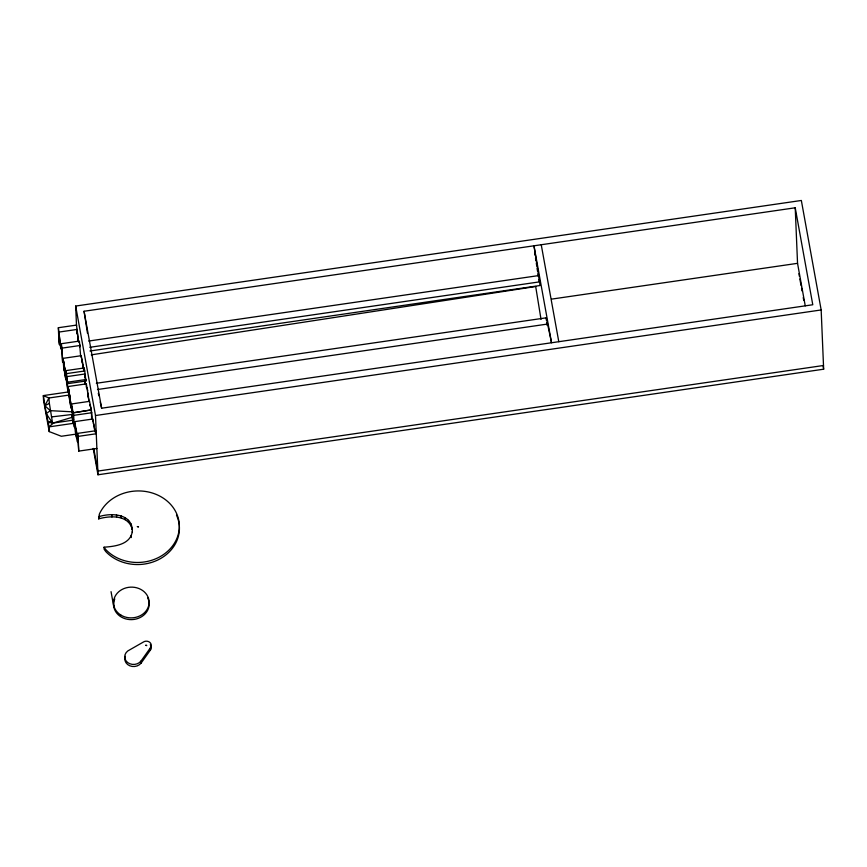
<?xml version="1.0" encoding="UTF-8"?>
<svg xmlns="http://www.w3.org/2000/svg" width="867" height="867" viewBox="0 0 867 867"><rect width="100%" height="100%" fill="white"/><g stroke="black" fill="none" stroke-linecap="round" stroke-linejoin="round"><path stroke-width="1.3" d="M91.349 409.896L73.196 412.811L91.349 409.896L92.151 419.411M86.234 384.785L86.353 383.875L68.211 386.509L68.71 394.908L71.04 408.173L68.677 391.678L70.921 404.055L89.063 401.41L86.353 383.875M89.344 401.855L89.485 401.02L91.338 410.178M93.192 422.728L93.929 425.036M98.589 516.786C110.315 512.776 131.329 513.264 132.293 529.618C128.89 514.695 110.152 515.54 98.675 518.878L99.315 514.218A41.41 35.753 -2.4 0 1 159.333 495.859A41.41 35.753 -2.4 0 1 169.119 549.895A41.41 35.753 -2.4 0 1 105.698 549.494L104.062 547.196C114.65 546.427 130.321 544.693 132.315 531.547M98.675 518.878L99.402 516.309M74.595 421.665L75.299 431.766L77.315 441.78L76.589 431.571L74.595 421.665L92.736 419.021L94.969 430.747M92.736 419.021L92.65 421.091M80.609 355.719L79.385 341.078L61.243 343.722L60.527 345.825L58.349 327.726L76.491 325.092L78.55 341.934M83.839 370.978L81.249 355.698L63.118 358.342L63.616 366.741L65.935 379.995L64.559 371.835M81.249 355.698L81.162 357.692M76.036 434.118L61.329 436.264L49.213 431.593L49.018 426.878L44.867 405.767L48.899 397.996L68.341 395.168M141.028 661.012L150.327 647.942A4.974 4.292 -2.4 0 0 149.742 642.306A4.974 4.292 -2.4 0 0 143.196 642.144L127.817 650.933A8.941 7.727 -2.4 0 0 127.687 662.551A8.941 7.727 -2.4 0 0 141.028 661.012L141.115 663.092A8.941 7.727 -2.4 0 1 129.703 665.758A8.941 7.727 -2.4 0 1 125.292 656.352M141.115 663.092L150.414 650.033A4.974 4.292 -2.4 0 0 150.273 644.81M72.871 420.192L53.429 423.02L49.018 426.878L72.98 423.389M73.045 411.858L50.308 410.665L46.276 413.592L52.573 423.183L72.676 417.157M68.645 391.917L43.35 395.59L44.867 405.767L49.365 403.372L48.899 397.996L43.35 395.59L43.545 400.305L49.213 431.593M91.284 354.863L535.687 286.522L541.03 319.392M76.513 325.894L75.678 306.051L801.346 200.472L821.168 309.952L823.65 369.201L97.982 474.78L93.203 448.402M87.48 333.275L84.066 311.253L795.223 207.787L812.78 304.75L101.623 408.216L100.236 401.995M59.129 332.039L77.271 329.406M88.694 341.045L538.602 275.587L539.729 281.84L539.892 285.546L89.973 351.005M58.349 327.726L58.934 341.815L59.476 344.763L58.967 332.635L60.766 348.957L61.546 346.898L62.63 362.2L62.034 348.122L80.176 345.478M89.821 347.309L539.729 281.84M551.585 299.115L797.542 263.33L795.223 207.787M66.044 370.599L84.186 367.966L84.728 370.968L85.92 381.014L67.778 383.647L66.781 378.12L68.157 392.643L66.607 382.856L66.044 370.599L67.778 383.647M66.586 373.612L84.728 370.968M66.716 376.646L84.858 374.002M67.713 382.174L85.855 379.529M96.335 383.279L546.253 317.821L551.542 342.758L533.974 245.794L538.602 275.587M97.472 389.532L547.38 324.074M73.196 412.811L71.343 403.654L73.522 423.584L71.842 414.361L71.918 416.214L74.053 426.835L73.728 415.358L91.869 412.725M97.982 474.78L95.5 415.531L821.168 309.952M78.724 451.111L77.564 433.392L95.706 430.747L96.248 433.76L78.106 436.394L78.724 451.111L96.866 448.477M823.498 365.495L97.83 471.084L93.82 448.922M51.435 416.919L72.199 414.469M49.928 422.868L47.696 421.416L53.429 423.02M47.696 421.416L52.573 423.183L49.365 403.372M44.867 405.767L50.308 410.665M63.118 358.342L65.816 375.877L63.573 363.511L63.974 367.901M68.211 386.509L70.921 404.055M91.512 418.23L91.707 418.88M91.469 416.799L91.642 417.417L91.447 412.779M81.834 358.884L82.658 362.774M98.296 393.271L98.849 395.764M90.471 406.038L89.973 404.434L89.93 405.994M87.188 387.961L87.751 390.952M823.173 366.568L823.65 369.201M797.542 263.33L805.248 305.834M798.908 273.679L799.385 276.335M799.862 278.99L801.065 285.633M801.552 288.288L802.029 290.944M803.232 297.587L803.72 300.242M541.236 244.732L558.792 341.706M538.754 279.293L539.209 281.797M546.633 322.773L547.088 325.277M84.066 311.253L101.623 408.216M75.678 306.051L95.5 415.531M85.92 381.014L84.923 375.476L85.02 377.99M81.877 360.694L82.3 363.045M82.733 365.408L83.156 367.771M88.044 394.767L88.467 397.129L88.076 393.033M87.935 395.233L89.063 401.41M111.041 591.652L113.783 606.813M77.564 433.392L78.106 436.394M61.243 343.722L62.034 348.122M73.207 412.529L73.728 415.358M90.656 407.057L91.403 411.619M94.124 426.196L94.839 431.842M534.701 252.579L535.112 255.245M535.513 257.922L535.914 260.588M536.326 263.265L536.727 265.931M537.139 268.607L537.54 271.273M537.941 273.95L538.353 276.616M85.302 384.59L84.847 381.242M63.876 368.659L64.169 370.642M82.831 363.858L83.265 367.424M85.465 384.341L85.129 380.505M78.301 341.782L77.109 329.991L77.217 332.69M86.256 385.869L86.342 387.256M546.253 317.821L546.351 320.291M150.327 647.942L150.414 650.033M130.895 523.69L130.982 525.781M131.22 535.459L131.307 537.551M128.479 520.298L128.565 522.378M125.108 517.556L125.195 519.647M121.033 515.681L121.12 517.762M116.514 514.781L116.601 516.873M111.865 514.922L111.951 517.014M104.062 547.196L104.148 549.277L105.785 551.575A41.41 35.753 -2.4 0 0 158.91 559.443A41.41 35.753 -2.4 0 0 176.478 515.128M84.186 367.966L84.316 371L83.947 368.974L84.001 370.447M79.688 344.264L79.797 346.963M76.73 331.183L76.838 333.828M132.207 527.537L132.369 532.295M147.661 597.862A17.806 15.378 -2.4 0 1 131.806 619.623A17.806 15.378 -2.4 0 1 114.769 598.891M63.551 361.42L65.231 371.596L63.551 361.42M68.656 389.586L70.325 399.763L68.656 389.586M137.398 526.594L138.471 526.811L137.398 526.594M75.093 425.068L76.73 438.344L75.093 425.068M71.831 407.078L73.5 420.062L71.831 407.078M145.851 645.308L146.783 645.601L145.916 645.2M120.806 615.039A17.806 15.378 -2.4 0 0 149.005 603.952A17.806 15.378 -2.4 0 0 124.1 588.52A17.806 15.378 -2.4 0 0 120.806 615.039"/></g></svg>
